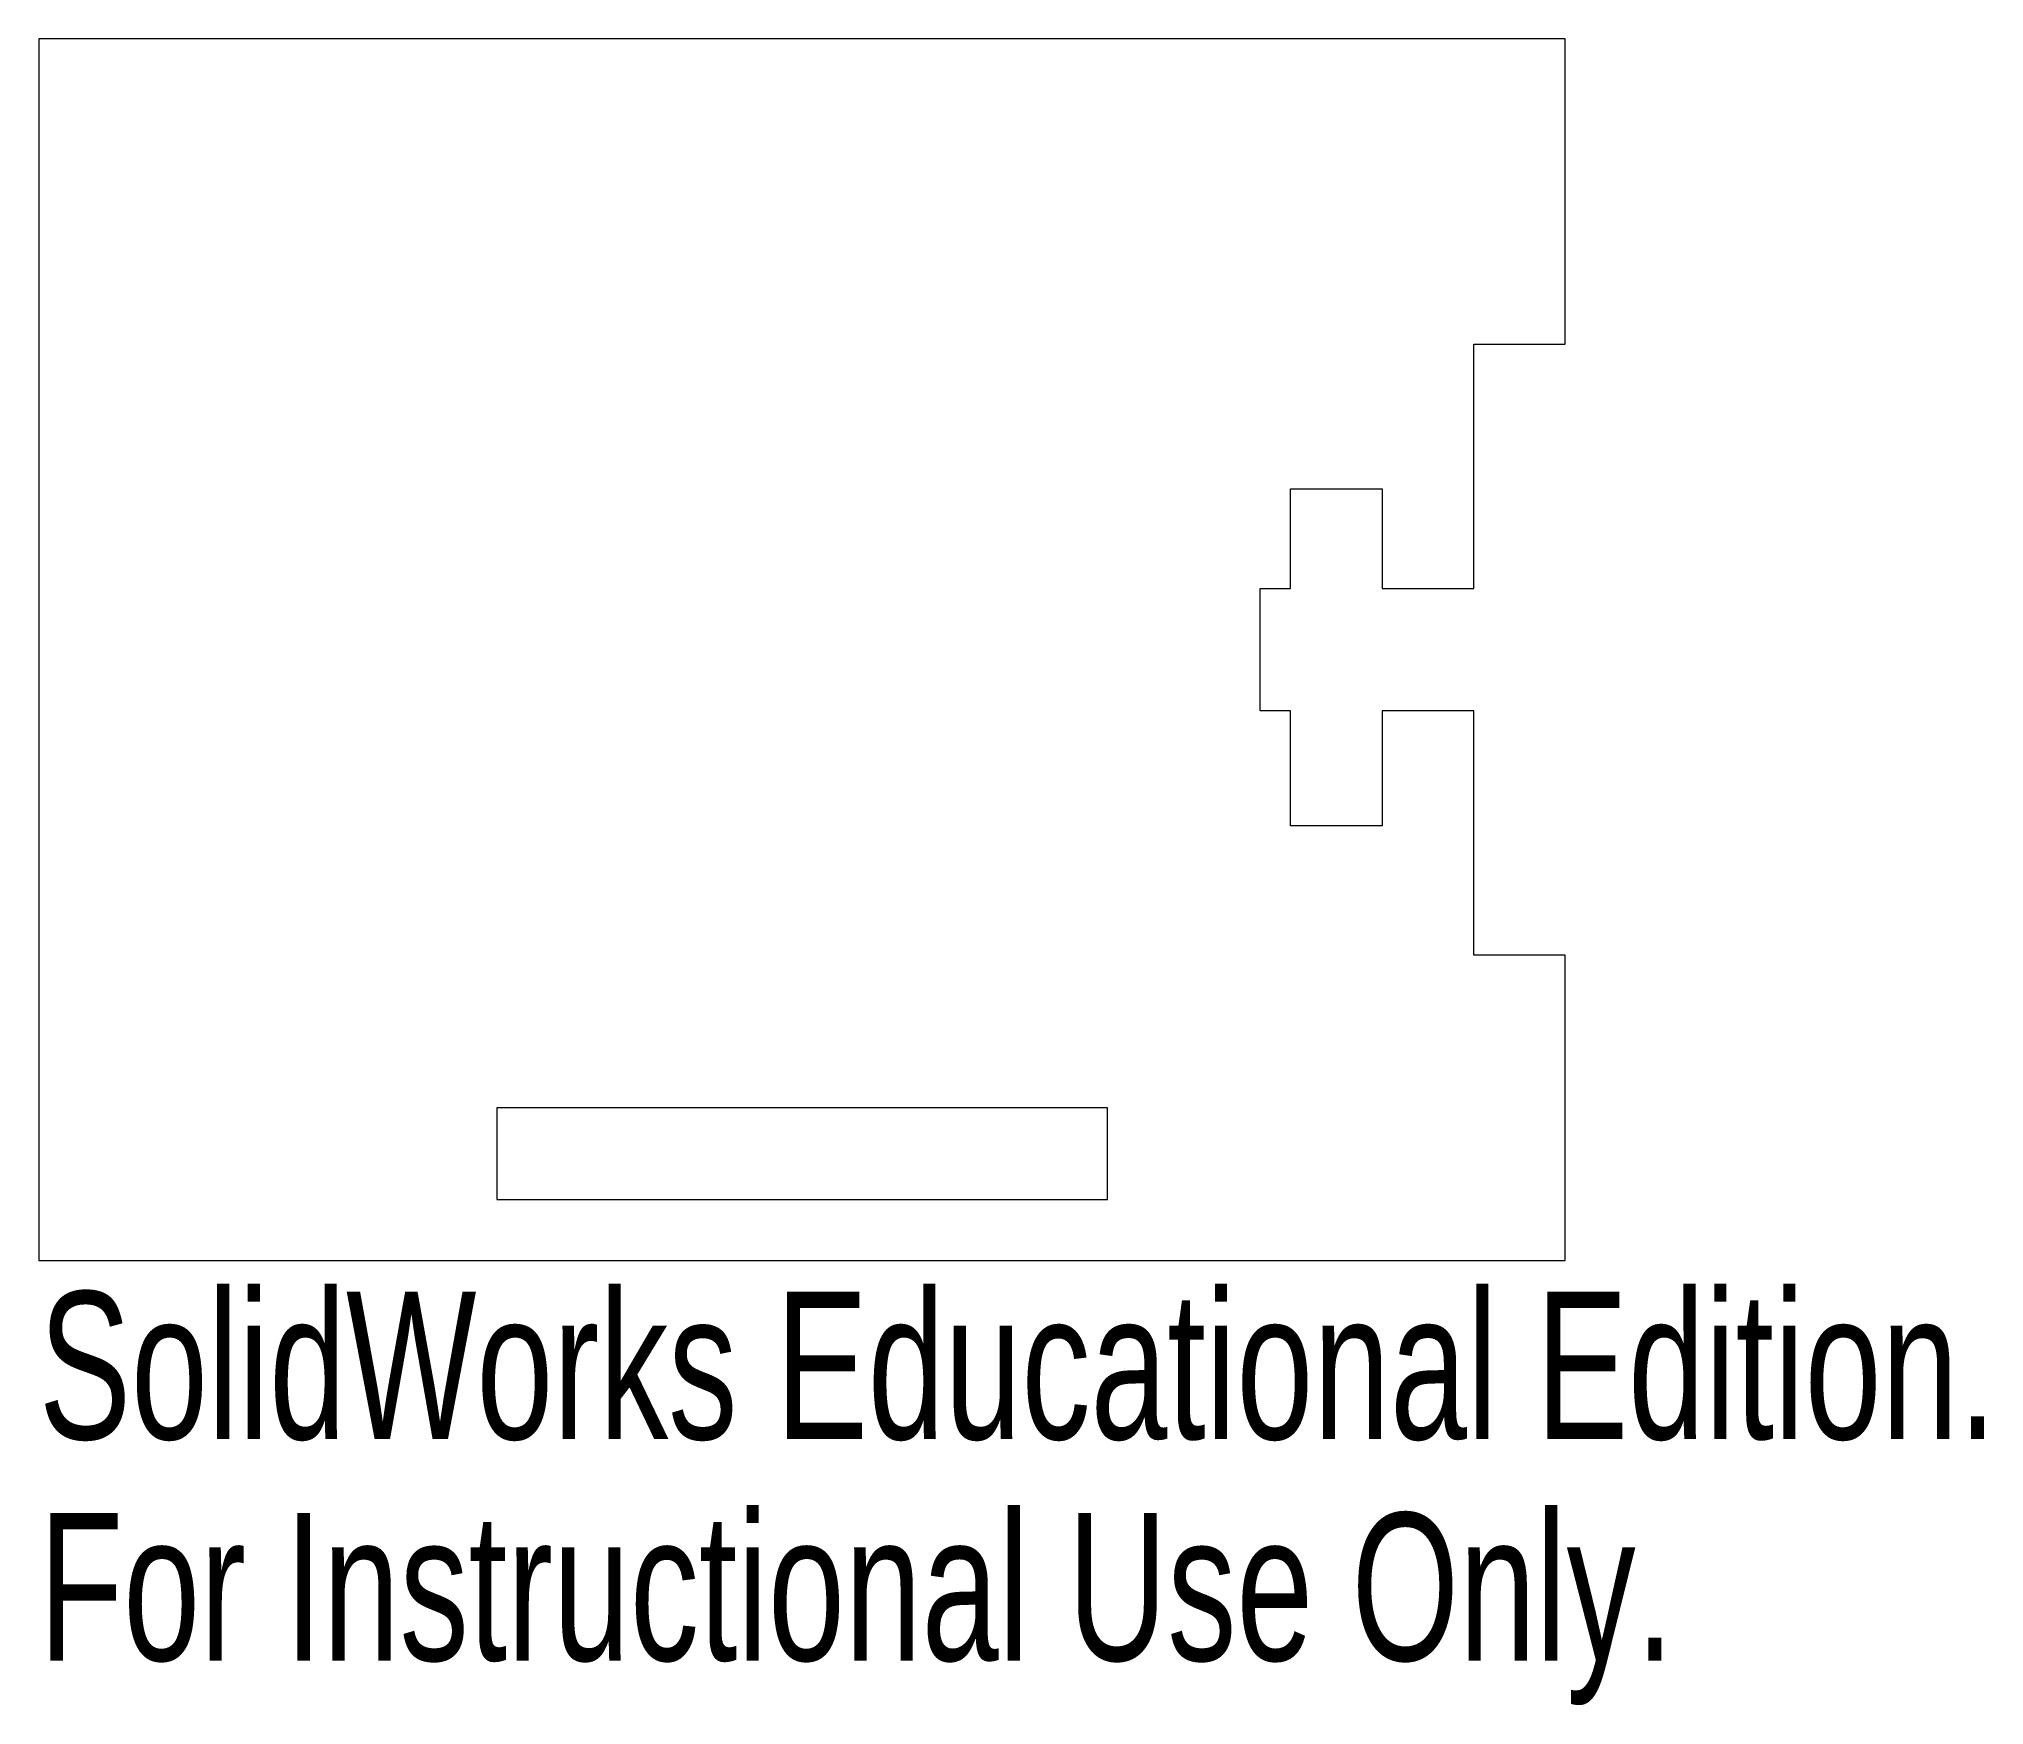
# Model space of a CAD drawing. Header units: millimetres. Extents: x -25 to 38.7, y -34.6 to 20.
import ezdxf

# ---------------------------------------------------------------- set-up
doc = ezdxf.new("R2010")
doc.units = ezdxf.units.MM
doc.styles.add('SLDTEXTSTYLE0', font='TXT', dxfattribs={"width": 0.7})

msp = doc.modelspace()

# ---------------------------------------------------------------- linework, layer by layer
at = {"color": 7, "linetype": 'Continuous', "lineweight": 15}
for p, q in [((-25, 20), (-25, -20)), ((25, 20), (-25, 20)), ((25, 10), (25, 20)), ((22, 2), (22, 10)), ((22, 10), (25, 10)), ((16, 2), (16, 5.266)), ((16, 5.266), (19, 5.266)), ((19, 5.266), (19, 2)), ((15, -2), (15, 2)), ((15, 2), (16, 2)), ((19, 2), (22, 2)), ((16, -2), (15, -2)), ((16, -5.77), (16, -2)), ((22, -2), (19, -2)), ((19, -2), (19, -5.77)), ((22, -10), (22, -2)), ((19, -5.77), (16, -5.77)), ((25, -10), (22, -10)), ((25, -20), (25, -10)), ((-10, -15), (-10, -18)), ((10, -15), (-10, -15)), ((10, -18), (10, -15)), ((-10, -18), (10, -18)), ((-25, -20), (25, -20))]:
    msp.add_line(p, q, dxfattribs=at)

# ---------------------------------------------------------------- texts
at = {"color": 7, "linetype": 'Continuous', "char_height": 4.83362, "attachment_point": 1, "style": 'SLDTEXTSTYLE0'}
for s, insert in [('SolidWorks Educational Edition.', (-25, -21.02)), ('For Instructional Use Only.', (-25, -28.27))]:
    msp.add_mtext(s, dxfattribs=dict(at, insert=insert))

doc.saveas('drawing.dxf')
